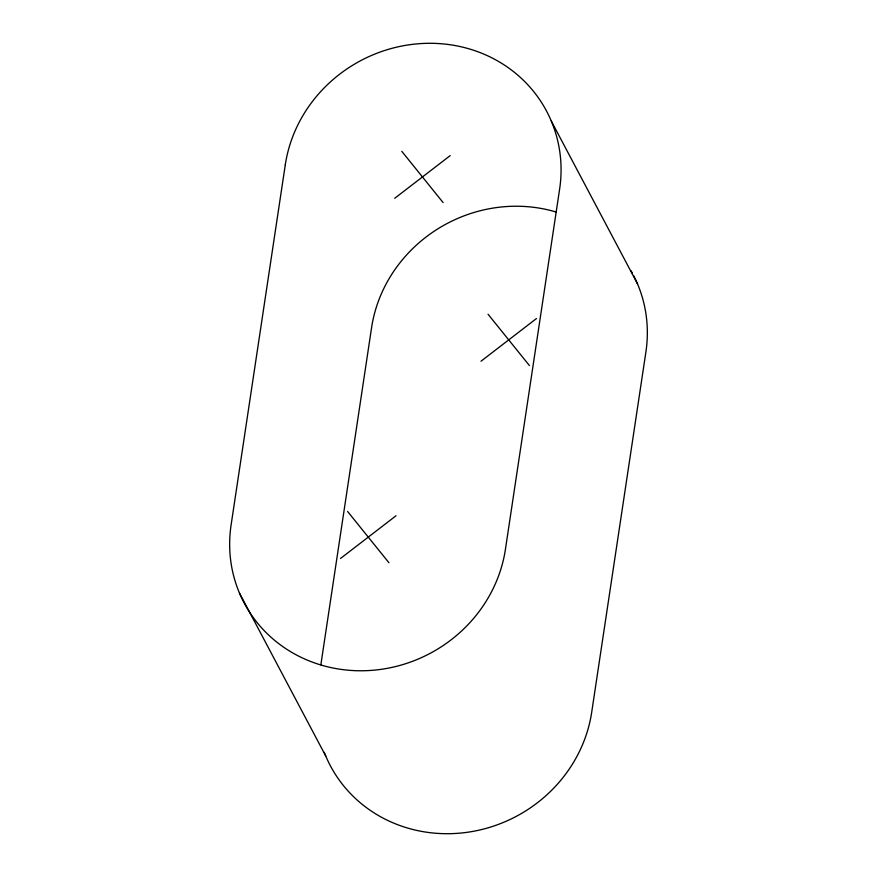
<?xml version="1.0" encoding="UTF-8"?>
<svg xmlns="http://www.w3.org/2000/svg" width="877" height="877" viewBox="0 0 877 877"><rect width="100%" height="100%" fill="white"/><g stroke="black" fill="none" stroke-linecap="round" stroke-linejoin="round"><path stroke-width="1.32" d="M320.85 664.832L371.574 327.691A140.495 131.682 -27.9 0 1 556.117 212.015M394.716 198.29L450.197 155.613M480.991 361.225L536.461 318.548M340.539 558.452L396.009 515.775M401.787 151.315L443.126 202.598M488.061 314.251L529.401 365.534M347.599 511.466L388.939 562.749M551.249 120.971L637.524 283.907M239.476 593.093L325.751 756.029M633.611 275.531A140.495 131.682 -27.9 0 1 645.889 352.094L591.701 712.245A140.495 131.682 -27.9 0 1 468.636 832.098A140.495 131.682 -27.9 0 1 324.271 752.367M631.078 270.84A140.495 131.682 -27.9 0 1 632.372 273.175M285.299 164.755L231.111 524.906A140.495 131.682 -27.9 0 0 348.246 670.214A140.495 131.682 -27.9 0 0 505.426 549.309L559.614 189.158A140.495 131.682 -27.9 0 0 442.479 43.85A140.495 131.682 -27.9 0 0 285.299 164.755"/></g></svg>
